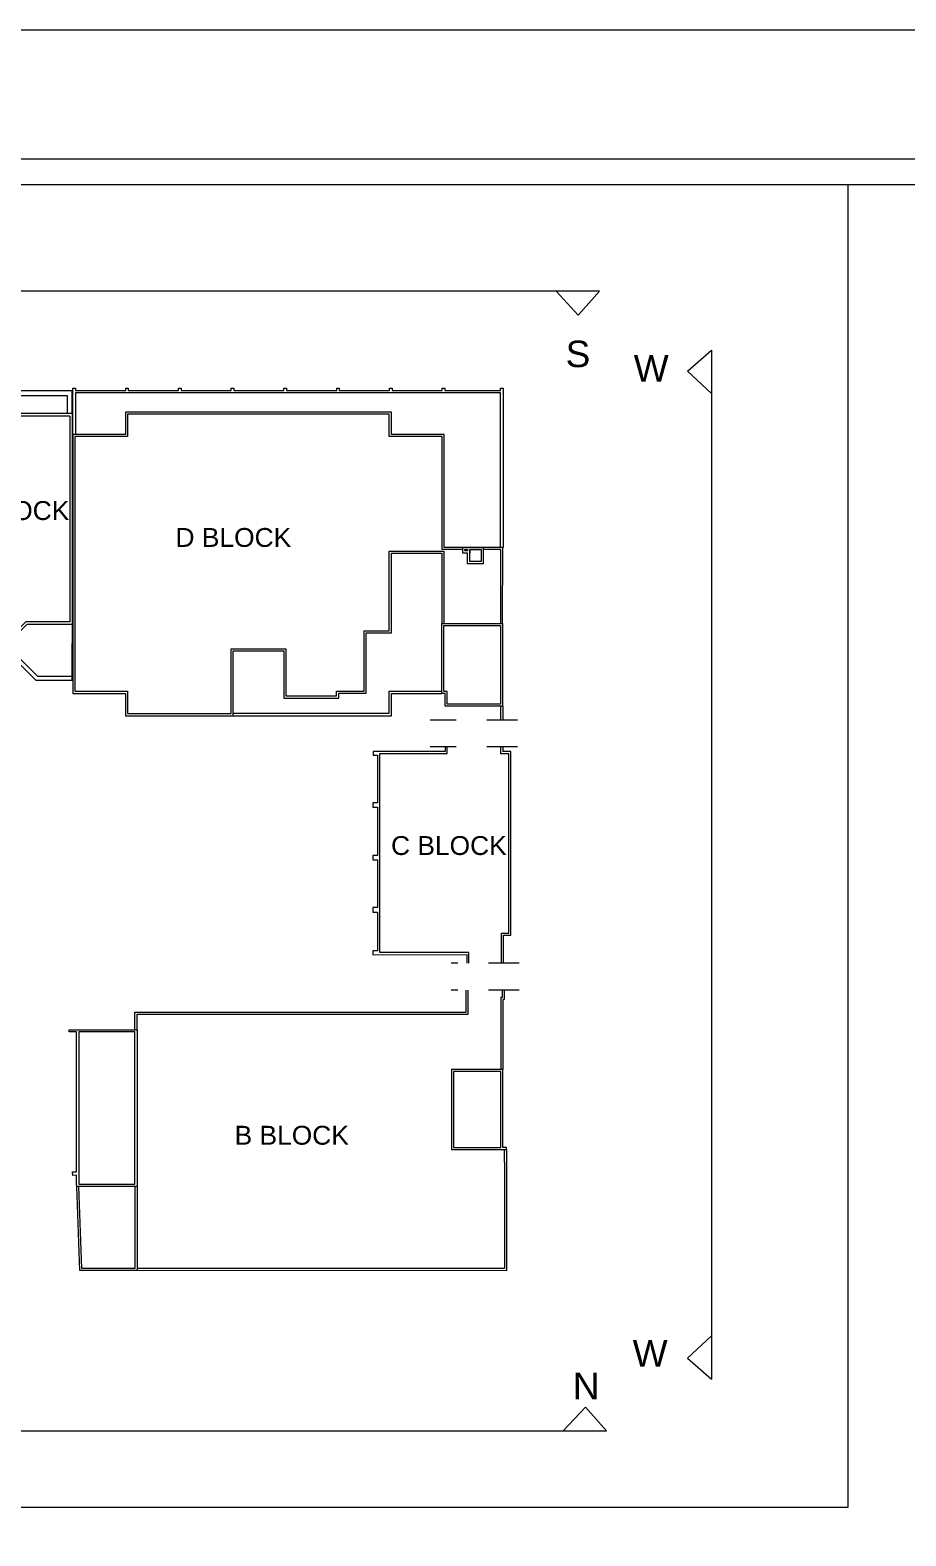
# Model space of a CAD drawing. Header units: centimetres. Extents: x 118932 to 154602, y -32682 to -23521.
# Drawn here: x 131849 to 132528, y -24689 to -23521 of the extents above; entities that cross this region are included whole.
import ezdxf
from ezdxf.enums import TextEntityAlignment as Align

# ---------------------------------------------------------------- set-up
doc = ezdxf.new("R2010")
doc.units = ezdxf.units.CM
doc.header["$LTSCALE"] = 50
doc.header["$MEASUREMENT"] = 0
doc.linetypes.add('Dash', pattern=[6.35, 3.175, -3.175])
for name, color, linetype, lineweight, true_color in [('GEN_00_BL_Pafta', 7, 'Continuous', 0, 0x0e0e10), ('GEN_00_BL_Yazı', 7, 'Continuous', 0, 0x4f5250), ('GEN_06_GR_İnce', 7, 'Continuous', 13, 0xb0b0a9), ('GEN_06_GR_Çok ince', 7, 'Continuous', 0, 0xc5c7c4)]:
    doc.layers.add(name, color=color, linetype=linetype, lineweight=lineweight, true_color=true_color)
doc.layers.add('GEN_00_BL_Pafta_Gizli', color=7, linetype='Continuous', lineweight=0, true_color=0x4f5250, plot=False)
doc.styles.add('ARIAL', font='arial.ttf')
doc.styles.add('style3', font='arial.ttf', dxfattribs={"height": 12})
doc.styles.add('TLEROY', font='arial.ttf', dxfattribs={"height": 10})

# ---------------------------------------------------------------- blocks, each defined once
blk = doc.blocks.new('*U818')
at = {"layer": 'GEN_00_BL_Pafta', "transparency": 33554687}
for points in [[(100, 8900), (100, 100), (11790, 100), (11790, 8900)], [(120, 8880), (120, 420), (11770, 420), (11770, 8880)]]:
    blk.add_lwpolyline(points, close=True, dxfattribs=at)
at = {"layer": 'GEN_00_BL_Pafta_Gizli'}
blk.add_lwpolyline([(0, 9000), (0, 0), (11890, 0), (11890, 9000)], close=True, dxfattribs=at)
at = {"layer": 'GEN_00_BL_Pafta', "transparency": 33554687, "style": 'TLEROY'}
for tag, p in [('SCALE', (11755, 324.6)), ('PAPERSIZE', (11755, 294.6))]:
    blk.add_attdef(tag, text='', height=20, dxfattribs=at).set_placement(p, align=Align.BOTTOM_RIGHT)
at = {"layer": 'GEN_00_BL_Pafta', "transparency": 33554687}
for tag, height, style, p in [('PAFTAADI', 100, 'style3', (5815, 260)), ('PNO', 90, 'TLEROY', (11620, 205))]:
    blk.add_attdef(tag, text='', height=height, dxfattribs=dict(at, style=style)).set_placement(p, align=Align.MIDDLE_CENTER)
at = {"layer": 'GEN_00_BL_Pafta', "transparency": 33554687, "style": 'style3'}
blk.add_attdef('PAFTAKOD', text='', height=100, dxfattribs=at).set_placement((10750, 210), align=Align.CENTER)
blk = doc.blocks.new('görünüşlevel1')
at = {"layer": 'GEN_06_GR_İnce', "ltscale": 0.5}
for p, q in [((72661, 12961, 0), (73232, 13532, 0)), ((73232, 13532, 0), (73875, 13532, 0)), ((73875, 13291, 0), (73875, 13532, 0)), ((72967, 13254, 0), (73212, 13498, 0)), ((73028, 13193, 0), (73273, 13437, 0)), ((73035, 13186, 0), (73280, 13430, 0)), ((73273, 13437, 0), (73212, 13498, 0)), ((73219, 13505, 0), (73236, 13522, 0)), ((73275, 13449, 0), (73219, 13505, 0)), ((73236, 13522, 0), (73275, 13522, 0)), ((73275, 13449, 0), (73275, 13522, 0)), ((73489, 13221, 0), (73280, 13430, 0)), ((73285, 13522, 0), (73765, 13522, 0)), ((73285, 13442, 0), (73285, 13522, 0)), ((73285, 13442, 0), (73765, 13442, 0)), ((73496, 13228, 0), (73292, 13432, 0)), ((73292, 13432, 0), (73700, 13432, 0)), ((73700, 13432, 0), (73496, 13228, 0)), ((73714, 13432, 0), (73503, 13221, 0)), ((73714, 13432, 0), (73765, 13432, 0)), ((73765, 13442, 0), (73765, 13522, 0)), ((73765, 13174, 0), (73765, 13432, 0)), ((73775, 13522, 0), (73865, 13522, 0)), ((73775, 13146, 0), (73775, 13522, 0)), ((73865, 13301, 0), (73865, 13522, 0)), ((72762, 13048, 0), (72960, 13247, 0)), ((73021, 13186, 0), (72960, 13247, 0)), ((73028, 13193, 0), (72967, 13254, 0)), ((73489, 13221, 0), (73244, 12977, 0)), ((73496, 13214, 0), (73251, 12970, 0)), ((73650, 13060, 0), (73496, 13214, 0)), ((73658, 13067, 0), (73503, 13221, 0)), ((73865, 13301, 0), (73770, 13301, 0)), ((73875, 13291, 0), (73770, 13291, 0)), ((72823, 12988, 0), (73021, 13186, 0)), ((72830, 12980, 0), (73028, 13179, 0)), ((73237, 12970, 0), (73028, 13179, 0)), ((73244, 12977, 0), (73035, 13186, 0)), ((73765, 13174, 0), (73658, 13067, 0)), ((73751, 13146, 0), (73775, 13146, 0)), ((73765, 13160, 0), (73761, 13156, 0)), ((73761, 13156, 0), (73765, 13156, 0)), ((73765, 13156, 0), (73765, 13160, 0)), ((72675, 12961, 0), (72755, 13041, 0)), ((72755, 13041, 0), (73031, 12765, 0)), ((72762, 13048, 0), (72823, 12988, 0)), ((73650, 13060, 0), (73200, 12610, 0)), ((72661, 12961, 0), (73306, 12315, 0)), ((72675, 12961, 0), (72951, 12684, 0)), ((72830, 12980, 0), (73038, 12772, 0)), ((73237, 12970, 0), (73038, 12772, 0)), ((73244, 12963, 0), (73046, 12765, 0)), ((73570, 12965, 0), (73207, 12603, 0)), ((73406, 12801, 0), (73244, 12963, 0)), ((73413, 12808, 0), (73251, 12970, 0)), ((73031, 12765, 0), (72951, 12684, 0)), ((73038, 12757, 0), (72958, 12677, 0)), ((72958, 12677, 0), (73113, 12523, 0)), ((73038, 12757, 0), (73193, 12603, 0)), ((73046, 12765, 0), (73200, 12610, 0)), ((73193, 12603, 0), (73113, 12523, 0)), ((73200, 12596, 0), (73120, 12515, 0)), ((73200, 12596, 0), (73356, 12439, 0)), ((73207, 12603, 0), (73363, 12447, 0)), ((73120, 12515, 0), (73276, 12359, 0)), ((73400, 12483, 0), (73363, 12447, 0)), ((73407, 12476, 0), (73370, 12439, 0)), ((73441, 12463, 0), (73394, 12416, 0)), ((73356, 12439, 0), (73276, 12359, 0)), ((73363, 12432, 0), (73283, 12352, 0)), ((73283, 12352, 0), (73306, 12329, 0)), ((73448, 12456, 0), (73306, 12315, 0)), ((73387, 12409, 0), (73306, 12329, 0)), ((73363, 12432, 0), (73387, 12409, 0)), ((73370, 12439, 0), (73394, 12416, 0))]:
    blk.add_line(p, q, dxfattribs=at)
at = {"layer": 'GEN_06_GR_İnce'}
for p, q in [((74398, 13291, 0), (74398, 13454, 0)), ((74382, 13273, 0), (74382, 12537, 0)), ((74398, 13291, 0), (74398, 11799, 0)), ((73578, 12973, 0), (73751, 13146, 0)), ((72863, 11852, 0), (73447, 12435, 0)), ((72884, 11852, 0), (73468, 12436, 0)), ((73443, 12441, 0), (73459, 12426, 0)), ((73457, 12424, 0), (73447, 12435, 0)), ((73580, 12321, 0), (73467, 12434, 0)), ((73583, 12321, 0), (73468, 12436, 0)), ((73580, 12321, 0), (73570, 12311, 0)), ((73570, 12311, 0), (73734, 12147, 0)), ((73570, 12311, 0), (73570, 12311, 0)), ((73734, 12147, 0), (73438, 11851, 0)), ((73738, 12146, 0), (73570, 11979, 0)), ((73763, 12146, 0), (73596, 11979, 0)), ((73567, 11979, 0), (73844, 11702, 0)), ((73570, 11979, 0), (73568, 11981, 0)), ((72876, 11864, 0), (72886, 11854, 0)), ((72876, 11839, 0), (72886, 11850, 0)), ((72878, 11866, 0), (72888, 11856, 0)), ((72878, 11837, 0), (72888, 11847, 0)), ((73438, 11851, 0), (72884, 11852, 0)), ((73438, 11297, 0), (72884, 11852, 0)), ((73438, 11851, 0), (73438, 11297, 0)), ((74398, 11799, 0), (74398, 11404, 0)), ((74398, 11799, 0), (74398, 11404, 0)), ((73438, 11297, 0), (73845, 11703, 0)), ((73844, 11702, 0), (73854, 11692, 0)), ((74398, 11404, 0), (74398, 11664, 0)), ((73718, 11577, 0), (73836, 11459, 0)), ((73962, 11586, 0), (73836, 11459, 0)), ((74398, 11404, 0), (74398, 11431, 0))]:
    blk.add_line(p, q, dxfattribs=at)
at = {"layer": 'GEN_06_GR_İnce', "elevation": 0}
for points in [[(73780, 13451), (73794, 13437), (73779, 13423), (73765, 13437)], [(73467, 12434), (73580, 12321), (73570, 12311), (73734, 12147), (73438, 11851), (72884, 11852)], [(73834, 11458), (73717, 11576), (73844, 11702), (73961, 11585)]]:
    blk.add_lwpolyline(points, close=True, dxfattribs=at)
at = {"layer": 'GEN_06_GR_Çok ince'}
for p, q in [((73017, 13454, 0), (74398, 13454, 0)), ((73017, 13454, 0), (73017, 12751, 0)), ((73050, 13419, 0), (74365, 13419, 0)), ((73050, 13419, 0), (73050, 12755, 0)), ((74365, 13291, 0), (74365, 13419, 0)), ((74398, 13291, 0), (73775, 13291, 0)), ((73775, 13146, 0), (73775, 13291, 0)), ((74382, 13273, 0), (73793, 13273, 0)), ((73793, 13128, 0), (73793, 13273, 0)), ((74398, 13291, 0), (74398, 11799, 0)), ((73751, 13146, 0), (73242, 12638, 0)), ((73269, 12639, 0), (73758, 13128, 0)), ((73775, 13146, 0), (73751, 13146, 0)), ((73793, 13128, 0), (73758, 13128, 0)), ((73023, 12743, 0), (73380, 12389, 0)), ((73242, 12638, 0), (73737, 12142, 0)), ((73269, 12639, 0), (73764, 12144, 0)), ((73436, 12472, 0), (73436, 12472, 0)), ((74382, 12537, 0), (74382, 11817, 0)), ((73737, 12142, 0), (73569, 11975, 0)), ((73764, 12144, 0), (73595, 11975, 0)), ((73570, 11979, 0), (73912, 11636, 0)), ((73596, 11979, 0), (73912, 11661, 0)), ((74069, 11817, 0), (73912, 11661, 0)), ((74076, 11799, 0), (73912, 11636, 0)), ((74382, 11817, 0), (74069, 11817, 0)), ((74398, 11799, 0), (74076, 11799, 0)), ((73912, 11636, 0), (74144, 11404, 0)), ((73931, 11655, 0), (74155, 11431, 0)), ((74398, 11404, 0), (74144, 11404, 0)), ((74398, 11431, 0), (74155, 11431, 0))]:
    blk.add_line(p, q, dxfattribs=at)
blk = doc.blocks.new('ALTLIK')
at = {"layer": 'GEN_00_BL_Pafta'}
blk.add_lwpolyline([(-211197.4, 38756.8), (-209141.9, 38756.8), (-209141.9, 37388.6), (-211197.4, 37388.6)], close=True, dxfattribs=at)
at = {"layer": 'GEN_06_GR_İnce', "color": 251, "lineweight": 20, "true_color": 0x636466}
for p, q in [((-209443.3, 38646.3), (-209420.4, 38621.5)), ((-209420.4, 38621.5), (-209398.5, 38646.3)), ((-209307.6, 38563.6), (-209282.8, 38585.4)), ((-209282.8, 38540.6), (-209307.6, 38563.6)), ((-209282.8, 37566.1), (-209307.6, 37543.1)), ((-209307.6, 37543.1), (-209282.8, 37521.3)), ((-209436, 37467.8), (-209413, 37492.5)), ((-209413, 37492.5), (-209391.2, 37467.8))]:
    blk.add_line(p, q, dxfattribs=at)
at = {"layer": 'GEN_06_GR_İnce', "linetype": 'Dash', "ltscale": 0.2}
for p, q in [((-209483.1, 38202.8, 0), (-209573.4, 38202.8, 0)), ((-209483.1, 38175.2, 0), (-209573.4, 38175.2, 0)), ((-209481.5, 37951.6, 0), (-209551.8, 37951.6, 0)), ((-209481.5, 37923.5, 0), (-209551.8, 37923.5, 0))]:
    blk.add_line(p, q, dxfattribs=at)
at = {"layer": 'GEN_06_GR_İnce', "color": 251, "lineweight": 20, "true_color": 0x636466}
for points in [[(-209398.5, 38646.3), (-209398.5, 38646.3), (-211035.2, 38646.3)], [(-209282.8, 38585.4), (-209282.8, 38585.4), (-209282.8, 37521.3)], [(-211027.9, 37467.8), (-211027.9, 37467.8), (-209391.2, 37467.8)]]:
    blk.add_lwpolyline(points, dxfattribs=at)
at = {"layer": 'GEN_06_GR_İnce', "elevation": 0}
for points in [[(-209942.9, 38498.3), (-209942.9, 38546.1), (-209940.3, 38546.1), (-209940.3, 38543.9), (-209888.3, 38543.9), (-209888.3, 38546.1), (-209885.7, 38546.1), (-209885.7, 38543.9), (-209833.8, 38543.9), (-209833.8, 38546.1), (-209831.1, 38546.1), (-209831.1, 38543.9), (-209779.2, 38543.9), (-209779.2, 38546.1), (-209776.6, 38546.1), (-209776.6, 38543.9), (-209724.7, 38543.9), (-209724.7, 38546.1), (-209722, 38546.1), (-209722, 38543.9), (-209670.1, 38543.9), (-209670.1, 38546.1), (-209667.5, 38546.1), (-209667.5, 38543.9), (-209615.6, 38543.9), (-209615.6, 38546.1), (-209612.9, 38546.1), (-209612.9, 38543.9), (-209561, 38543.9), (-209561, 38546.1), (-209558.4, 38546.1), (-209558.4, 38543.9), (-209500.7, 38543.9), (-209500.7, 38546.1), (-209498.1, 38546.1), (-209498.1, 38381.4), (-209500.7, 38381.4), (-209500.7, 38541.3), (-209940.3, 38541.3), (-209940.3, 38498.3)], [(-209537.7, 38379.2), (-209534.8, 38379.2), (-209534.8, 38377.8), (-209537.7, 38377.8)], [(-209532.6, 38379.2), (-209520.9, 38379.2), (-209520.9, 38366.8), (-209532.6, 38366.8)], [(-209558.1, 38217.2), (-209558.1, 38230.3), (-209561.4, 38230.3), (-209561.4, 38302.8), (-209498.7, 38302.8), (-209498.7, 38217.2)], [(-209555.9, 38219.4), (-209555.9, 38232.5), (-209559.3, 38232.5), (-209559.3, 38300.6), (-209500.9, 38300.6), (-209500.9, 38219.4)], [(-209939.1, 37880.5), (-209946.8, 37880.5), (-209946.8, 37882.7), (-209876.6, 37882.7), (-209876.6, 37720.6), (-209939, 37720.6), (-209939.1, 37722.8), (-209939.1, 37732.1), (-209943.1, 37731.9), (-209943.2, 37735.6), (-209939.1, 37735.7)], [(-209498.4, 37841.7), (-209551.5, 37841.7), (-209551.5, 37758.7), (-209494.7, 37758.7), (-209494.7, 37760.9), (-209498.4, 37760.9)], [(-209500.6, 37839.5), (-209549.3, 37839.5), (-209549.3, 37760.9), (-209500.6, 37760.9)]]:
    blk.add_lwpolyline(points, close=True, dxfattribs=at)
for points in [[(-209498.7, 38302.8), (-209498.3, 38381.4), (-209559, 38381.4), (-209559, 38498.3), (-209613.6, 38498.3), (-209613.6, 38521.4), (-209888.5, 38521.4), (-209888.5, 38498.3), (-209943.1, 38498.3), (-209943.1, 38230.5), (-209888.5, 38230.5), (-209888.5, 38207.4), (-209777.2, 38207.4), (-209777.2, 38274.6), (-209724.9, 38274.6), (-209724.9, 38225.7), (-209668.1, 38225.7), (-209668.1, 38230.6), (-209639.6, 38230.6), (-209639.6, 38293.1), (-209613.6, 38293.1), (-209613.6, 38375.5), (-209561.4, 38375.5), (-209561.4, 38302.8)], [(-209561.2, 38409.4), (-209561.2, 38496.1), (-209615.8, 38496.1), (-209615.8, 38519.2), (-209886.3, 38519.2), (-209886.3, 38496.1), (-209940.9, 38496.1), (-209940.9, 38407)], [(-209940.9, 38407), (-209940.9, 38232.7), (-209886.3, 38232.7), (-209886.3, 38209.6), (-209779.4, 38209.6), (-209779.4, 38276.7), (-209722.7, 38276.7), (-209722.7, 38227.9), (-209670.3, 38227.9), (-209670.3, 38232.7), (-209641.8, 38232.7), (-209641.8, 38295.3), (-209615.8, 38295.3), (-209615.8, 38377.7), (-209559.3, 38377.7), (-209559.3, 38302.8)], [(-209539.9, 38379.2), (-209561.2, 38379.2), (-209561.2, 38409.4)], [(-209534.8, 38375.6), (-209539.9, 38375.6), (-209539.9, 38381.4), (-209532.6, 38381.4), (-209532.6, 38381.4)], [(-209534.8, 38381.4), (-209534.8, 38381.4), (-209518.7, 38381.4), (-209518.7, 38364.6), (-209534.8, 38364.6), (-209534.8, 38375.6)], [(-209534.8, 38377.8), (-209534.8, 38379.2)], [(-209532.6, 38379.2), (-209532.6, 38375.6)], [(-209500.5, 38302.8), (-209500.5, 38379.2), (-209518.7, 38379.2)], [(-209777.2, 38210.1), (-209616, 38210.1), (-209616, 38232.9), (-209561.4, 38232.9)], [(-209777.2, 38207.4), (-209613.4, 38207.4), (-209613.4, 38230.3), (-209561.4, 38230.3)], [(-209500.5, 38202.8), (-209500.5, 38217.2)], [(-209498.7, 38217.2), (-209498.3, 38217.2), (-209498.3, 38202.8)], [(-209558.1, 38175.2), (-209558.1, 38170.4), (-209632.4, 38170.4), (-209632.4, 38166.7), (-209627.9, 38166.7), (-209627.9, 38117.4), (-209632.9, 38117.4), (-209632.9, 38112.7), (-209627.9, 38112.7), (-209627.9, 38062.9), (-209632.9, 38062.9), (-209632.9, 38058.2), (-209627.9, 38058.2), (-209627.9, 38009.1), (-209632.9, 38009.1), (-209632.9, 38004.4), (-209627.9, 38004.4), (-209627.9, 37964.1), (-209632.9, 37964.1), (-209632.9, 37960.2), (-209535.7, 37960.3), (-209535.7, 37951.6)], [(-209533.5, 37951.6), (-209533.5, 37962.5), (-209625.7, 37962.4), (-209625.7, 38168.2), (-209555.9, 38168.2), (-209555.9, 38175.2)], [(-209499.8, 37951.6), (-209499.8, 37982.6), (-209492.2, 37982.6), (-209492.2, 38168.1), (-209500.5, 38168.1), (-209500.5, 38175.2)], [(-209498.3, 38175.2), (-209498.3, 38170.3)], [(-209497.6, 37951.6), (-209497.6, 37980.4), (-209490, 37980.4), (-209490, 37982.6), (-209490, 38170.3), (-209498.3, 38170.3)], [(-209878.8, 37882.7), (-209878.8, 37900.8), (-209536.5, 37900.8), (-209536.5, 37923.5)], [(-209876.6, 37882.7), (-209876.6, 37898.6), (-209534.3, 37898.6), (-209534.3, 37923.5)], [(-209499.2, 37923.5), (-209499.2, 37916), (-209500.6, 37916), (-209500.6, 37841.7)], [(-209497, 37923.5), (-209497, 37913.8), (-209498.4, 37913.8), (-209498.4, 37841.7)], [(-209936.9, 37722.8), (-209878.8, 37722.8), (-209878.8, 37880.5), (-209936.9, 37880.5), (-209936.9, 37722.8), (-209878.8, 37722.8)], [(-209494.7, 37758.7), (-209494.7, 37747.9), (-209494.5, 37747.9), (-209494.5, 37633.5), (-209935.8, 37633.6), (-209939, 37720.6)], [(-209496.9, 37758.7), (-209496.9, 37745.7), (-209496.7, 37745.7), (-209496.7, 37635.7), (-209876.6, 37635.8)], [(-209876.6, 37720.6), (-209876.6, 37633.6), (-209935.8, 37633.6), (-209939, 37720.6)], [(-209878.8, 37720.6), (-209878.8, 37635.8), (-209933.7, 37635.8), (-209936.8, 37720.6)]]:
    blk.add_lwpolyline(points, dxfattribs=at)
at = {"layer": 'GEN_06_GR_İnce', "xscale": 0.1462499494598653, "yscale": 0.1462499494598653, "zscale": 0.1462499494598653}
blk.add_blockref('görünüşlevel1', (-220824.3, 36576.1), dxfattribs=at)
at = {"layer": 'GEN_00_BL_Yazı', "char_height": 19.5, "attachment_point": 1, "style": 'ARIAL'}
for s, insert in [('E BLOCK', (-210064.7, 38429.3)), ('D BLOCK', (-209836.8, 38401.5)), ('C BLOCK', (-209614, 38082.9)), ('B BLOCK', (-209775.7, 37783.3))]:
    blk.add_mtext_dynamic_manual_height_columns(s, width=224.107, gutter_width=103.4, heights=[0], dxfattribs=dict(at, insert=insert))
at = {"layer": 'GEN_06_GR_İnce', "style": 'style3'}
for s, p in [('S', (-209433.5, 38567.9)), ('W', (-209363.1, 38553)), ('W', (-209364.2, 37534.3)), ('N', (-209426.1, 37500.5))]:
    blk.add_text(s, height=27.4, dxfattribs=at).set_placement(p)

msp = doc.modelspace()

# ---------------------------------------------------------------- block references
msp.add_blockref('*U818', (130822, -32521.4))
at = {"transparency": 33554687, "xscale": 0.75, "yscale": 0.75, "zscale": 0.75}
msp.add_blockref('ALTLIK', (289339.8, -52708.7), dxfattribs=at)

doc.saveas('drawing.dxf')
